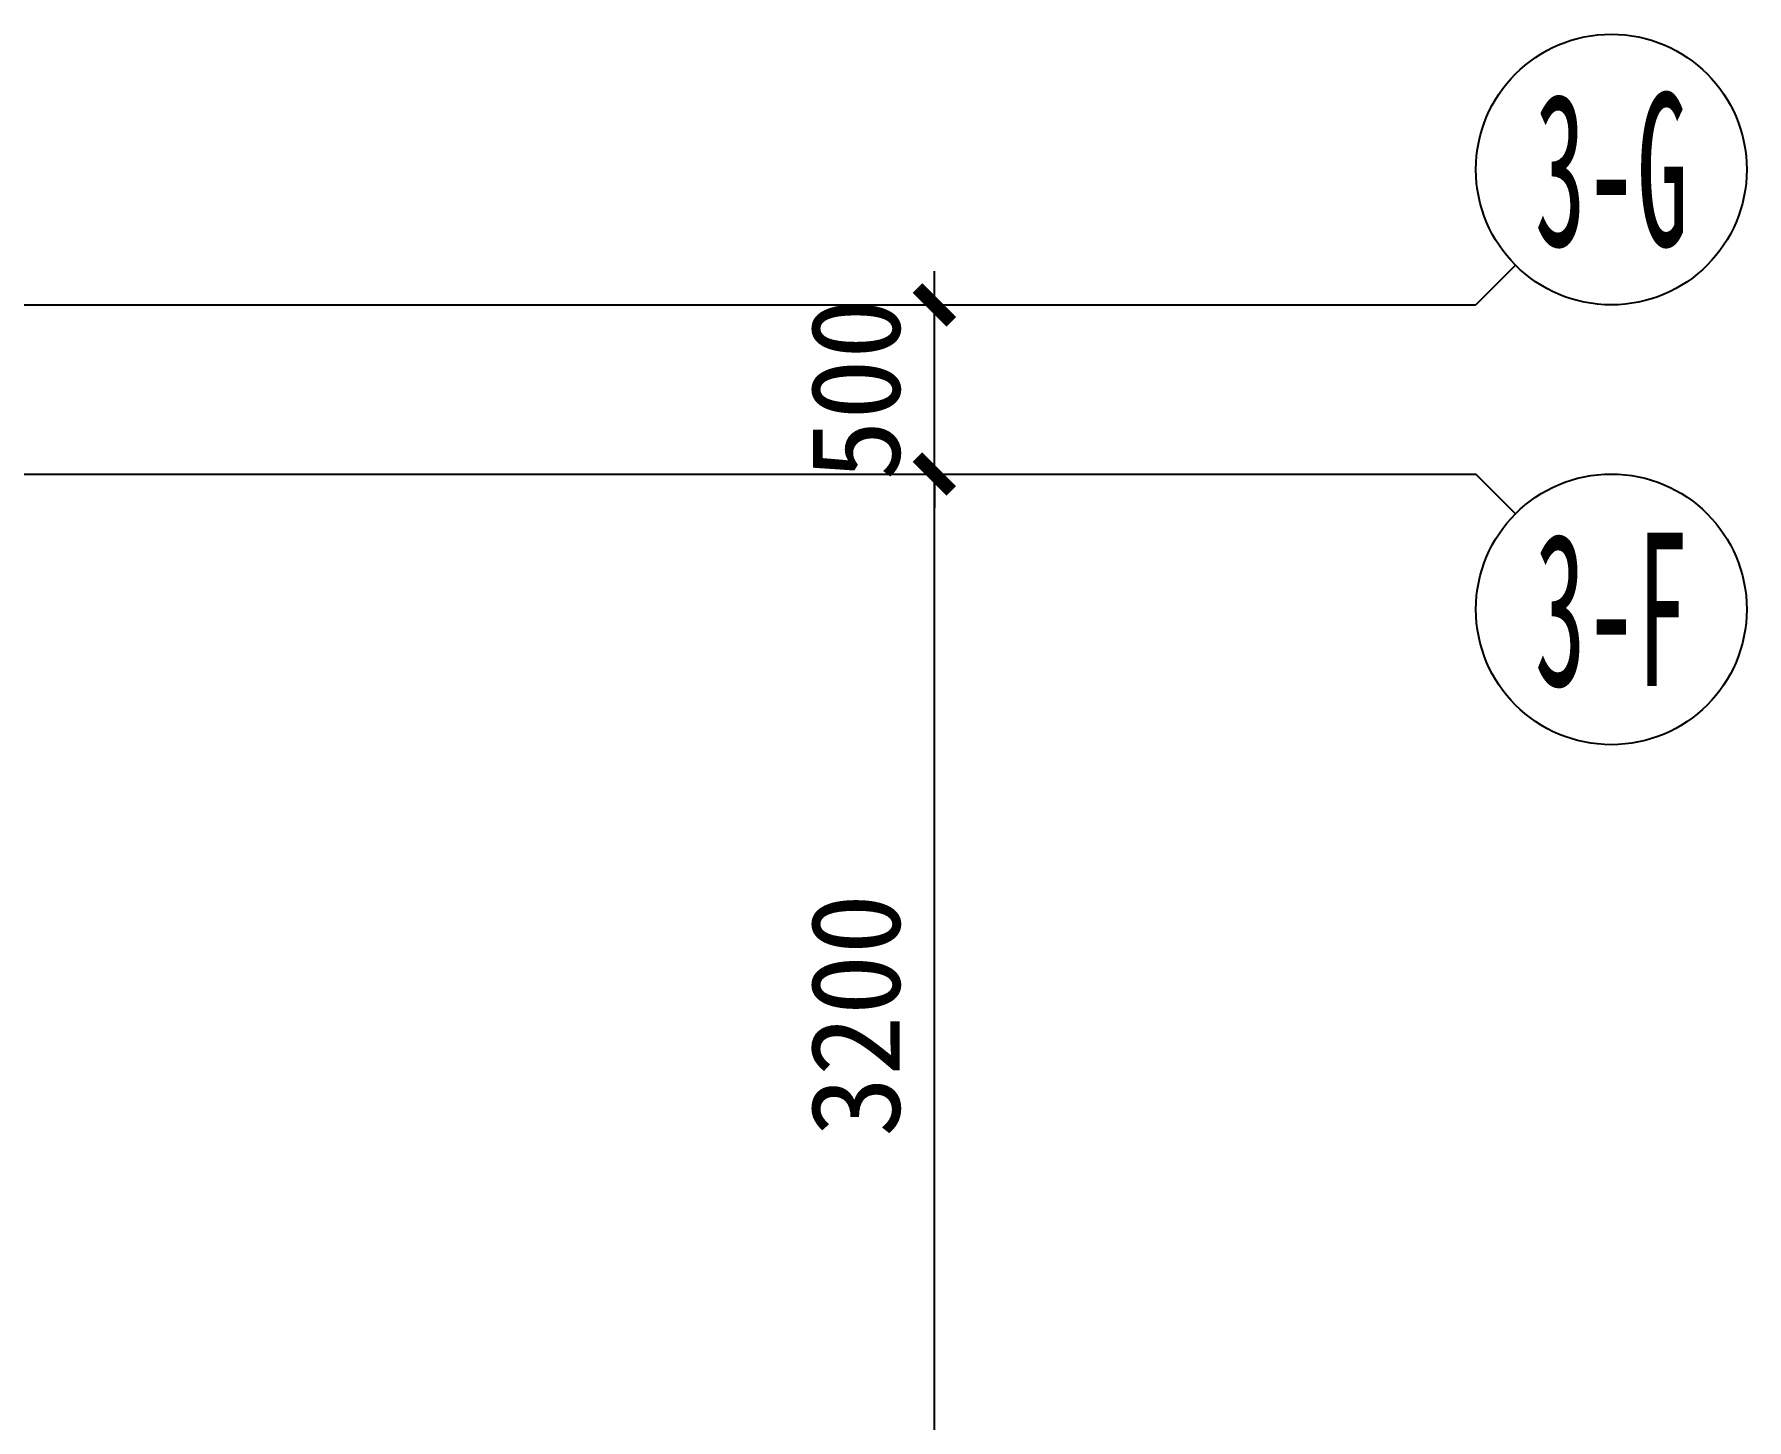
# Model space of a CAD drawing. Extents: x -3200779283 to -8106663, y 659664 to 1123462.
# Drawn here: x -8128672 to -8123612, y 935729 to 939825 of the extents above; entities that cross this region are included whole.
import ezdxf
from ezdxf.enums import TextEntityAlignment as Align

# ---------------------------------------------------------------- set-up
doc = ezdxf.new("R2010")
doc.units = 0
doc.header["$LTSCALE"] = 1000
doc.header["$MEASUREMENT"] = 0
doc.linetypes.add('3#-轴线$0$DOTE', pattern=[2.4200000000000004, 2, -0.2, 0.02, -0.2])
doc.linetypes.add('DASH', pattern=[0.35, 0.25, -0.1])
doc.layers.get('Defpoints').update_dxf_attribs({"color": 30, "linetype": 'DASH'})
for name, color, linetype in [('3#-轴线$0$3#-轴号$0$A-ANNO-AXIS-CIRC', 3, 'Continuous'), ('3#-轴线$0$3#-轴号$0$A-ANNO-AXIS-TEXT', 7, 'Continuous'), ('3#-轴线$0$3#-轴号$0$A-ANNO-DIMS', 3, 'Continuous'), ('3#-轴线$0$A-ANNO-DOTE', 10, '3#-轴线$0$DOTE'), ('3#-轴线$0$AXIS_TEXT', 7, 'Continuous')]:
    doc.layers.add(name, color=color, linetype=linetype)
doc.styles.add('3#-轴线$0$3#-轴号$0$_TCH_AXIS', font='')
doc.styles.add('3#-轴线$0$3#-轴号$0$_TCH_DIM_T3', font='')
doc.styles.add('3#-轴线$0$COMPLEX', font='COMPLEX')
doc.styles.get('3#-轴线$0$3#-轴号$0$_TCH_AXIS').set_extended_font_data('SimSun')
doc.styles.get('3#-轴线$0$3#-轴号$0$_TCH_DIM_T3').set_extended_font_data('SimSun')
doc.dimstyles.new('3#-轴线$0$3#-轴号$0$_TCH_ARCH&&100', dxfattribs={"dimtxt": 264.3459915611814, "dimasz": 100, "dimexe": 250, "dimexo": 300, "dimgap": 100, "dimtad": 1, "dimdec": 0, "dimzin": 0, "dimdsep": 46, "dimtxsty": '3#-轴线$0$3#-轴号$0$_TCH_DIM_T3', "dimblk": '3#-轴线$0$3#-轴号$0$_ArchTick', "dimcen": 0.09, "dimclrt": 7, "dimazin": 2, "dimtfac": 1, "dimtdec": 0, "dimtix": 1, "dimtmove": 2, "dimatfit": 3, "dimfxl": 100, "dimtolj": 1, "dimtzin": 0, "dimarcsym": 0})

# ---------------------------------------------------------------- blocks, each defined once
blk = doc.blocks.new('3#-轴线$0$_AXISO')
blk.add_circle((0, 0), 0.5)
at = {"layer": '3#-轴线$0$AXIS_TEXT', "style": '3#-轴线$0$COMPLEX', "width": 1.041666666666667}
blk.add_attdef('A', text='', height=0.56, dxfattribs=at).set_placement((-0.25, -0.28), (0.25, -0.28), align=Align.FIT)
blk = doc.blocks.new('3#-轴线$0$3#-轴号$0$_ArchTick')
at = {"color": 0, "linetype": 'ByBlock', "const_width": 0.4}
blk.add_lwpolyline([(-0.5, -0.5), (0.5, 0.5)], dxfattribs=at)
blk = doc.blocks.new('*D393')
at = {"layer": '3#-轴线$0$3#-轴号$0$A-ANNO-DIMS', "color": 0, "lineweight": -2, "transparency": 16777216}
for p, q in [((44187.98710562965, 4.824367949029897e-14), (44937.98710562965, 1.688528782160464e-13)), ((44687.98710562965, -3200.000000000001), (44687.98710562965, 1.286498119741306e-13)), ((44187.98710562965, -3200.000000000001), (44937.98710562965, -3200.000000000001))]:
    blk.add_line(p, q, dxfattribs=at)
at = {"layer": 'Defpoints', "color": 0, "transparency": 16777216}
for p in [(43887.98710562965, 0), (44687.98710562965, 1.286498119741306e-13), (43887.98710562965, -3200.000000000002)]:
    blk.add_point(p, dxfattribs=at)
at = {"layer": '3#-轴线$0$3#-轴号$0$A-ANNO-DIMS', "color": 0, "lineweight": -2, "transparency": 16777216, "xscale": 100, "yscale": 100, "zscale": 100}
for p, rotation in [((44687.98710562965, 1.286498119741306e-13), 90), ((44687.98710562965, -3200.000000000001), 270)]:
    blk.add_blockref('3#-轴线$0$3#-轴号$0$_ArchTick', p, dxfattribs=dict(at, rotation=rotation))
at = {"layer": '3#-轴线$0$3#-轴号$0$A-ANNO-DIMS', "color": 7, "transparency": 16777216, "insert": (44455.81410984906, -1600.000000000013), "char_height": 264.3459915611814, "attachment_point": 5, "rotation": 90, "style": '3#-轴线$0$3#-轴号$0$_TCH_DIM_T3'}
blk.add_mtext('\\A1;3200', dxfattribs=at)
blk = doc.blocks.new('*D394')
at = {"layer": '3#-轴线$0$3#-轴号$0$A-ANNO-DIMS', "color": 0, "lineweight": -2, "transparency": 16777216}
for p, q in [((44687.98710562965, 500.0000000000004), (44687.98710562965, 600.0000000000003)), ((44187.98710562965, 500.0000000000003), (44937.98710562965, 500.0000000000005)), ((44687.98710562965, 1.286498119741306e-13), (44687.98710562965, 500.0000000000004)), ((44187.98710562965, 4.824367949029897e-14), (44937.98710562965, 1.688528782160464e-13)), ((44687.98710562965, 1.286498119741306e-13), (44687.98710562965, -99.9999999999999))]:
    blk.add_line(p, q, dxfattribs=at)
at = {"layer": 'Defpoints', "color": 0, "transparency": 16777216}
for p in [(43887.98710562965, 500.0000000000002), (44687.98710562965, 500.0000000000004), (43887.98710562965, 0)]:
    blk.add_point(p, dxfattribs=at)
at = {"layer": '3#-轴线$0$3#-轴号$0$A-ANNO-DIMS', "color": 0, "lineweight": -2, "transparency": 16777216, "xscale": 100, "yscale": 100, "zscale": 100}
for p, rotation in [((44687.98710562965, 500.0000000000004), 270), ((44687.98710562965, 1.286498119741306e-13), 90)]:
    blk.add_blockref('3#-轴线$0$3#-轴号$0$_ArchTick', p, dxfattribs=dict(at, rotation=rotation))
at = {"layer": '3#-轴线$0$3#-轴号$0$A-ANNO-DIMS', "color": 7, "transparency": 16777216, "insert": (44455.81410984906, 249.9999999999876), "char_height": 264.3459915611814, "attachment_point": 5, "rotation": 90, "style": '3#-轴线$0$3#-轴号$0$_TCH_DIM_T3'}
blk.add_mtext('\\A1;500', dxfattribs=at)
blk = doc.blocks.new('3#-轴线$0$3#-轴号')
at = {"layer": '3#-轴线$0$3#-轴号$0$A-ANNO-AXIS-CIRC'}
for p, q in [((46405.14439315502, 617.1572875253801), (46287.98710562964, 499.999999999999)), ((42287.98710562964, 500), (46287.98710562964, 499.999999999999)), ((42287.98710562964, 0), (46287.98710562964, -9.797174393178826e-13)), ((46405.14439315502, -117.1572875253817), (46287.98710562964, -9.797174393178826e-13))]:
    blk.add_line(p, q, dxfattribs=at)
ref = blk.add_blockref('3#-轴线$0$_AXISO', (46687.98710562964, 899.9999999999991), dxfattribs=dict(at, xscale=800, yscale=800, zscale=800))
ref.add_attrib('A', '3-G', dxfattribs={"layer": '3#-轴线$0$3#-轴号$0$A-ANNO-AXIS-TEXT', "height": 452.5483399593904, "style": '3#-轴线$0$3#-轴号$0$_TCH_AXIS', "width": 0.4661458333333371}).set_placement((46461.71293564994, 673.7258300203039), (46914.26127560934, 673.7258300203039), align=Align.FIT)
ref = blk.add_blockref('3#-轴线$0$_AXISO', (46687.98710562964, -400.0000000000011), dxfattribs=dict(at, xscale=800, yscale=800, zscale=800))
ref.add_attrib('A', '3-F', dxfattribs={"layer": '3#-轴线$0$3#-轴号$0$A-ANNO-AXIS-TEXT', "height": 452.5483399593904, "style": '3#-轴线$0$3#-轴号$0$_TCH_AXIS', "width": 0.4661458333333371}).set_placement((46461.71293564994, -626.2741699796962), (46914.26127560934, -626.2741699796962), align=Align.FIT)
at = {"layer": '3#-轴线$0$3#-轴号$0$A-ANNO-DIMS'}
for p1, p2, distance, picture, middle in [((43887.98710562964, 0), (43887.98710562964, 500), -800.0000000000072, '*D394', (44455.81410984906, 249.9999999999876)), ((43887.98710562964, -3200), (43887.98710562964, 0), -800.0000000000073, '*D393', (44455.81410984906, -1600.000000000013))]:
    dim = blk.add_aligned_dim(p1=p1, p2=p2, distance=distance, dimstyle='3#-轴线$0$3#-轴号$0$_TCH_ARCH&&100', dxfattribs=at)
    dim.commit()
    dim.dimension.update_dxf_attribs({"geometry": picture, "text_midpoint": middle})
blk = doc.blocks.new('3#-轴线')
at = {"layer": '3#-轴线$0$A-ANNO-DOTE'}
for points in [[(-3000, 500), (44800, 500)], [(-3000, 0), (44800, 0)]]:
    blk.add_lwpolyline(points, dxfattribs=at)
blk.add_blockref('3#-轴线$0$3#-轴号', (0, 0))

msp = doc.modelspace()

# ---------------------------------------------------------------- block references
msp.add_blockref('3#-轴线', (-8170700.435511587, 938524.6198560873))

doc.saveas('drawing.dxf')
